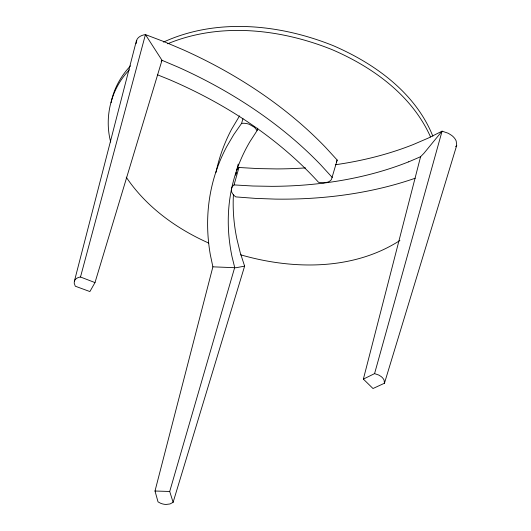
<?xml version="1.0" encoding="UTF-8"?>
<svg xmlns="http://www.w3.org/2000/svg" width="531" height="531" viewBox="0 0 531 531"><rect width="100%" height="100%" fill="white"/><g stroke="black" fill="none" stroke-linecap="round" stroke-linejoin="round"><path stroke-width="0.8" d="M136.082 43.642L136.978 39.453A15.704 10.348 15.7 0 1 143.543 34.96L145.434 34.588L164.072 41.664L182.856 49.629A366.078 241.134 15.7 0 1 325.563 147.366L337.192 160.063L331.457 179.451A11.921 7.852 15.7 0 1 327.614 182.193L323.339 182.896L318.547 182.306A346.63 228.323 15.7 0 0 169.031 79.471L157.508 74.811M384.444 383.249L384.099 380.262A10.587 6.976 15.7 0 0 381.119 376.525L378.756 375.052L374.574 373.618L363.37 379.107L372.988 388.513L384.444 383.249L456.7 145.428L456.189 141.007A15.684 10.328 15.7 0 0 451.768 135.471L448.277 133.281L442.077 131.157L428.212 138.113L413.603 144.405A346.789 228.423 15.7 0 1 335.3 164.756M111.092 102.762C113.707 88.936 120.842 76.039 130.513 65.871M74.4 281.178L74.187 283.123L75.289 286.202L89.885 291.559L94.989 282.598L161.995 60.288L145.434 34.588L80.5 277.009L79.225 277.262A10.6 6.983 15.7 0 0 74.791 280.295L74.4 281.178L136.401 40.768M233.428 194.685A353.434 232.804 15.7 0 0 236.906 239.056L240.218 252.597L244.618 266.137L173.113 502.313L170.026 503.959L166.077 504.45A10.388 6.843 15.7 0 1 160.515 503.215L158.032 501.875L154.999 491.022L212.885 266.834L210.309 254.694A373.306 245.893 15.7 0 1 226.717 146.636L233.746 134.615L241.605 123.384L242.939 118.632M363.37 379.107L420.585 156.718L423.957 153.26L442.077 131.157L374.574 373.618M415.229 178.217A365.759 240.921 15.7 0 1 275.144 199.105L255.278 198.375L235.817 196.901L234.649 195.999A11.921 7.852 15.7 0 1 231.655 191.81C230.733 189.282 231.861 186.394 234.052 184.921L238.95 167.491L257.84 168.586L276.585 168.918A346.789 228.423 15.7 0 0 305.471 167.896M173.113 502.313L169.714 491.467L234.695 267.491L231.974 256.48A353.434 232.804 15.7 0 1 249.909 141.691L257.11 130.553L257.781 128.177M337.192 160.063L336.355 162.021M161.198 61.689L161.995 60.288L177.958 67.059A366.078 241.134 15.7 0 1 320.664 164.789L332.293 177.493M236.733 170.099L238.95 167.491M239.567 115.871L231.616 129.206A373.306 245.893 15.7 0 0 215.991 172.436M455.618 146.682L456.7 145.428M129.391 69.853C111.112 88.531 104.016 116.866 110.694 142.062M399.909 240.497C353.062 270.644 292.594 269.834 240.649 254.814M163.495 42.095C216.927 17.609 279.89 24.22 333.196 45.646C374.833 63.607 415.481 92.872 432.865 136.215M167.65 43.774C220.046 22.05 280.461 28.9 332.074 49.629C372.868 67.152 412.162 95.487 430.601 137.098M408.704 161.836L420.585 156.718M244.618 266.137L235.956 267.75L212.885 266.834M241.605 123.384L243.092 123.272A11.709 7.713 15.7 0 1 249.245 124.281L254.541 127.354L257.11 130.553M154.999 491.022L169.714 491.467M234.052 184.921L252.942 186.016L271.686 186.341A346.789 228.423 15.7 0 0 408.684 161.809M80.5 277.009L94.989 282.598M208.736 243.072C176.299 228.649 146.198 206.898 126.232 177.168M236.229 172.183L236.288 173.279M235.744 175.177A353.434 232.804 15.7 0 1 236.202 172.774M236.7 170.385A353.434 232.804 15.7 0 1 238.213 164.052"/></g></svg>
